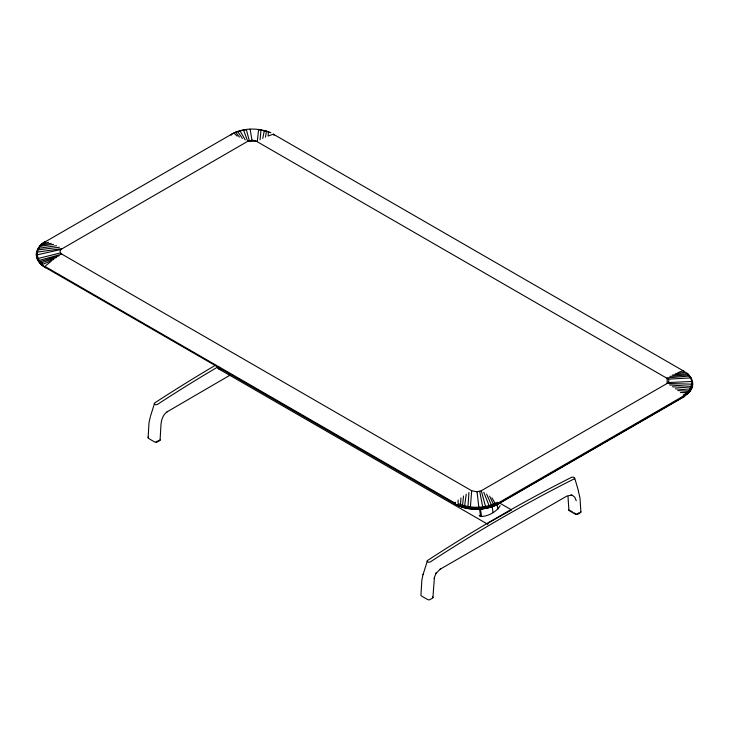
<?xml version="1.0" encoding="UTF-8"?>
<svg xmlns="http://www.w3.org/2000/svg" width="729" height="729" viewBox="0 0 729 729"><rect width="100%" height="100%" fill="white"/><g stroke="black" fill="none" stroke-linecap="round" stroke-linejoin="round"><path stroke-width="1.09" d="M53.755 259.378L43.394 264.135C33.962 258.886 36.231 245.217 45.708 241.408L40.478 245.391L37.862 249.591M455.497 502.226L455.033 503.994L459.753 506.218A30.326 17.505 0 0 0 478.944 509.061L489.742 507.357L497.834 504.295L683.674 397.004L683.292 394.936C692.769 391.127 695.038 377.458 685.606 372.209L675.245 373.749M458.149 500.039L458.094 503.557C470.506 508.806 485.496 508.614 497.46 502.226M148.124 437.509L148.989 422.902L150.347 416.678M160.07 440.179L160.863 426.656C160.991 420.833 162.521 414.901 167.579 411.42L167.105 411.83L229.917 375.235M432.898 597.689L434.356 578.252M460.509 504.55L460.919 497.898M467.972 506.527L468.947 492.385M470.405 506.883L471.672 490.745L61.883 254.157L60.543 252.917L60.051 251.058L60.808 249.509L247.714 141.317L251.97 140.26L255.186 140.542L668.457 379.144L668.949 381.003L667.117 383.454L481.286 490.745L477.03 491.802L471.672 490.745M45.244 242.648L45.244 241.809L231.084 134.519C242.174 127.921 256.444 127.712 268.491 131.794L268.081 136.059L273.503 134.118M260.053 139.804L261.028 129.817M258.595 129.461L257.328 141.317L247.714 141.317L243.477 129.917M462.532 505.233L463.544 495.975M464.646 505.826L466.25 494.116M265.456 137.161L266.468 131.111M423.075 574.224L421.818 580.421L420.961 595.028A1.422 0.82 0 0 0 421.262 595.793A80.673 46.574 0 0 0 427.95 599.657A1.422 0.82 0 0 0 429.891 599.63L432.406 598.181A1.941 1.121 0 0 0 432.479 596.632M262.75 138.419L264.354 130.518M487.646 523.859L488.321 522.939L511.448 509.954M692.204 381.367A30.326 17.505 0 0 1 691.958 388.019L688.522 392.293L683.756 395.874L497.916 503.165C496.458 507.193 489.104 505.434 485.669 507.466L489.742 507.357L496.476 504.805L683.975 396.558L689.625 391.318M150.602 415.858L154.657 402.955A1562.994 902.274 -60 0 1 215.073 365.466M423.057 574.634L427.486 560.473M434.083 578.389L436.279 572.465M688.513 392.813L683.674 397.004M427.486 560.51A1562.994 902.475 -60 0 1 571.673 477.267L573.167 477.14A3.946 2.087 3.9 0 1 574.652 477.987L574.343 478.771M39.421 247.368L40.478 245.391M41.881 244.124L40.696 246.001L43.293 243.049M687.137 394.198L685.707 394.635M218.199 366.988L218.035 368.528L487.737 524.242M435.805 573.677L440.407 568.93M45.708 265.638L51.13 261.31M479.245 515.303L479.81 516.36C487.327 517.016 495.948 512.168 500.03 506.044L499.93 505.489M579.09 512.706L576.666 514.3L574.051 512.788M439.942 569.349L567.016 495.984L572.065 495.009L574.753 497.196L576.265 500.714M497.916 503.994L491.72 505.917M233.225 133.398L231.084 134.519L231.084 135.348M497.916 503.165L493.925 505.106M156.07 441.838L158.494 440.635M680.877 397.979L683.975 396.558M235.075 132.578L237.28 131.767M677.87 372.647L683.292 370.706L684.285 371.425M494.599 505.726L492.102 506.619L489.469 506.6M41.681 262.741L56.461 257.528M478.944 509.061L486.097 508.386L492.385 506.628M40.496 261.574L59.149 255.788M238.028 131.539L243.331 130.218M688.522 392.293L689.579 391.983L691.138 389.751L691.046 388.83L689.579 391.983L687.119 393.56M39.475 260.353L61.883 254.157M38.263 258.43L60.543 252.917M37.106 254.877L60.808 249.509M42.318 243.75L48.597 242.374M485.888 508.259L489.997 507.43M41.024 244.917L51.249 243.386M37.106 252.152L61.883 248.607M38.427 248.297L56.543 245.755M39.822 246.256L53.581 244.37M37.671 249.929L59.404 247.231M482.88 508.724L486.097 508.386M672.539 375.016L687.319 373.603M669.851 376.392L688.504 374.77M570.907 495.119L571.518 495.064M689.525 375.991L667.117 377.904L667.117 383.454L691.894 384.183M668.457 379.144L690.737 377.914M668.192 382.552L691.894 381.467M680.403 392.557L686.682 392.594M669.596 384.93L691.329 386.416M672.457 386.762L690.573 388.047M677.751 390.507L687.976 391.418M675.418 388.803L689.178 390.088M467.444 508.323L460.026 505.489M265.347 131.047L268.974 132.195M39.284 246.694A30.326 17.505 0 0 0 37.671 259.287L40.104 263.442L45.244 267.406L455.661 504.35L461.94 507.111A29.479 17.022 0 0 0 483.099 508.888M461.94 507.111L457.584 504.477M268.491 131.794L270.906 132.787M218.035 368.528L220.951 369.749M457.311 505.179L459.799 506.336M455.607 504.313L457.365 505.261M273.421 134.218L683.756 371.116M455.579 503.466L44.715 266.258M570.561 510.774L572.311 511.785M499.456 502.946L511.284 509.781M37.671 259.287L43.184 266.085L45.809 267.734M41.389 264.682L45.708 267.671M40.104 263.442L44.241 266.741M689.716 390.99A30.326 17.505 0 0 0 691.329 378.397L690.017 377.203A30.326 17.505 0 0 1 691.265 379.107M687.611 374.67L688.896 375.9M233.836 132.924L237.089 136.095M687.784 373.995L691.329 378.397M235.595 132.159L239.422 137.079M237.627 131.411L242.383 138.464M491.911 497.798L495.164 503.42M239.932 130.719L245.245 139.941M489.578 496.094L493.405 504.176M486.617 494.062L491.373 504.924M483.755 492.221L489.068 505.625M427.076 561.093L427.176 561.421A3.946 2.46 -4.2 0 0 428.652 562.278L430.156 562.013A1562.994 902.475 -60 0 1 574.334 478.807M154.238 403.584L154.348 403.902A3.946 2.46 -4.2 0 0 155.824 404.759L157.327 404.495A1562.994 902.274 -60 0 1 218.718 366.432M574.753 478.279L578.389 490.644M481.286 490.745L485.523 506.427M246.302 129.48L249.282 140.697M496.841 503.557L497.898 509.097L497.251 504.614M479.718 491.364L482.698 506.865M691.675 386.525L691.958 388.019M250.156 129.151L251.97 140.26M480.42 508.815L481.614 516.67M479.491 508.769L480.648 516.624M492.057 505.826L493.014 512.542M578.452 491.665L578.379 491.027L580.02 498.271L580.885 511.922M477.03 491.802L478.844 507.193M568.009 496.586L568.893 510.218M273.967 134.519L273.967 135.348M45.244 266.568L45.244 267.406M42.373 265.338A29.479 17.022 0 0 1 38.582 260.854M568.921 509.662A1.941 1.121 0 0 0 569.34 510.719L575.318 514.173A1.941 1.121 0 0 0 577.997 514.127L580.503 512.678A1.422 0.82 0 0 0 580.566 511.558M244.343 130.117A30.326 17.405 0.1 0 1 246.32 129.835M258.85 129.862A30.326 17.405 0.1 0 1 261.31 130.227M262.394 130.436A30.326 17.405 0.1 0 1 264.536 130.91M485.705 507.53A30.326 17.614 -0.1 0 1 464.364 506.919M38.983 262.139A30.326 17.505 0 0 1 37.042 251.332M160.098 439.614A1.941 1.121 0 0 1 159.578 440.662L157.063 442.111A1.422 0.82 0 0 1 155.122 442.148A80.673 46.574 0 0 1 148.424 438.284A1.422 0.82 0 0 1 148.488 437.154"/></g></svg>
